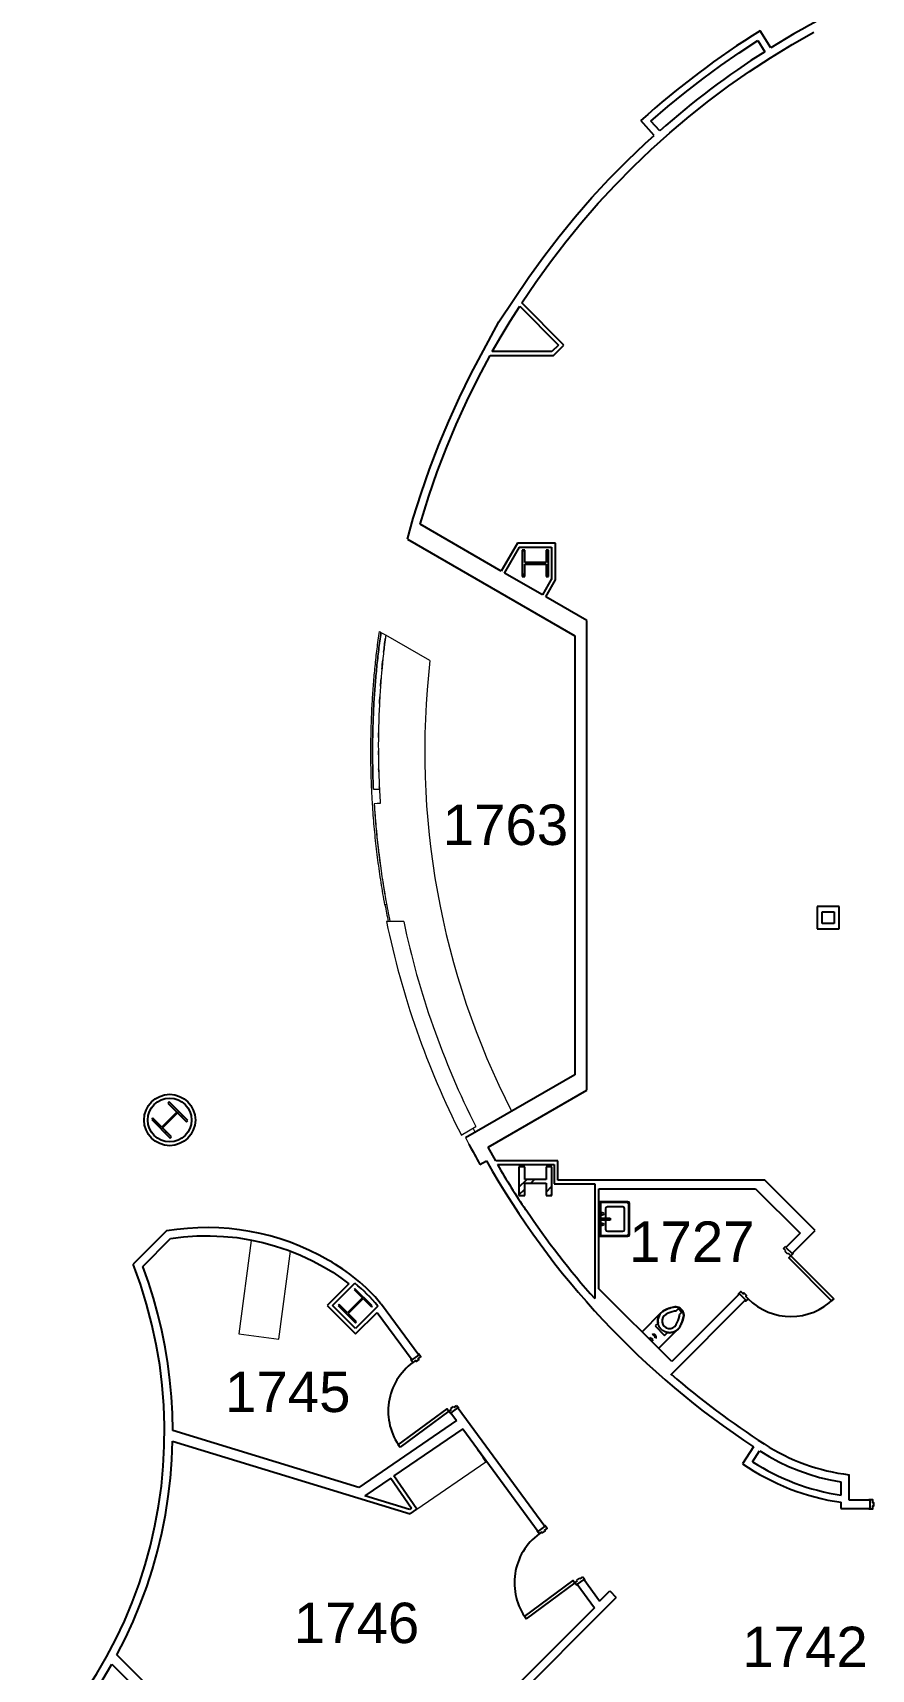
# Model space of a CAD drawing. Header units: inches. Extents: x -59 to 5745, y -269 to 4477.
# Drawn here: x 832 to 1330, y 2830 to 3802 of the extents above; entities that cross this region are included whole.
import ezdxf

# ---------------------------------------------------------------- set-up
doc = ezdxf.new("R2010")
doc.units = ezdxf.units.IN
doc.header["$LTSCALE"] = 96
doc.header["$MEASUREMENT"] = 0
for name, color, linetype in [('A-ANNO-ROOM', 4, 'CONTINUOUS'), ('A-COLS', 5, 'CONTINUOUS'), ('A-DOOR', 2, 'CONTINUOUS'), ('A-FLOR-CASE', 3, 'CONTINUOUS'), ('A-FLOR-PFIX', 2, 'CONTINUOUS'), ('A-WALL-FULL', 6, 'CONTINUOUS')]:
    doc.layers.add(name, color=color, linetype=linetype)
doc.styles.add('Arial', font='arial.ttf')

msp = doc.modelspace()

# ---------------------------------------------------------------- linework, layer by layer
at = {"layer": 'A-COLS'}
for p, q in [((1122.72, 3493.99), (1123.71, 3494.98)), ((1124.28, 3494.98), (1122.72, 3494.98)), ((1122.72, 3494.98), (1122.72, 3479.18)), ((1124.28, 3487.57), (1124.28, 3494.98)), ((1136.88, 3493.75), (1138.11, 3494.98)), ((1138.44, 3494.98), (1136.88, 3494.98)), ((1136.88, 3494.98), (1136.88, 3487.57)), ((1136.88, 3489.14), (1138.44, 3490.7)), ((1138.44, 3479.18), (1138.44, 3494.98)), ((1122.72, 3479.59), (1124.28, 3481.15)), ((1136.88, 3487.57), (1124.28, 3487.57)), ((1124.28, 3479.18), (1124.28, 3486.59)), ((1124.28, 3486.59), (1136.88, 3486.59)), ((1129.71, 3486.59), (1130.7, 3487.57)), ((1134.32, 3486.59), (1135.3, 3487.57)), ((1136.88, 3486.59), (1136.88, 3479.18)), ((1122.72, 3479.18), (1124.28, 3479.18)), ((1136.88, 3479.18), (1138.44, 3479.18)), ((908.18, 3151.01), (918.63, 3161.46)), ((917.43, 3161.12), (908.52, 3152.21)), ((909, 3151.73), (917.91, 3160.64)), ((912.96, 3167.13), (912.19, 3166.36)), ((912.19, 3166.36), (917.43, 3161.12)), ((923.92, 3156.17), (912.96, 3167.13)), ((917.91, 3160.64), (923.15, 3155.4)), ((903.28, 3157.45), (902.51, 3156.68)), ((902.51, 3156.68), (913.47, 3145.72)), ((908.52, 3152.21), (903.28, 3157.45)), ((914.24, 3146.49), (909, 3151.73)), ((920.16, 3158.38), (920.93, 3159.16)), ((923.15, 3155.4), (923.92, 3156.17)), ((910.48, 3148.7), (911.25, 3149.47)), ((913.47, 3145.72), (914.24, 3146.49)), ((1124.28, 3128.58), (1120.78, 3128.58)), ((1120.78, 3128.58), (1120.78, 3111.58)), ((1120.78, 3116.52), (1125.43, 3121.17)), ((1124.28, 3121.17), (1124.28, 3128.58)), ((1136.88, 3121.17), (1124.28, 3121.17)), ((1127.85, 3118.98), (1130.04, 3121.17)), ((1136.88, 3128.01), (1137.45, 3128.58)), ((1140.38, 3128.58), (1136.88, 3128.58)), ((1136.88, 3128.58), (1136.88, 3121.17)), ((1140.38, 3111.58), (1140.38, 3128.58)), ((1120.78, 3111.91), (1124.28, 3115.41)), ((1120.78, 3111.58), (1124.28, 3111.58)), ((1124.28, 3111.58), (1124.28, 3118.98)), ((1124.28, 3118.98), (1136.88, 3118.98)), ((1136.88, 3118.98), (1136.88, 3111.58)), ((1136.88, 3113.61), (1140.38, 3117.11)), ((1136.88, 3111.58), (1140.38, 3111.58)), ((1139.45, 3111.58), (1140.38, 3112.5)), ((1023.34, 3056.2), (1022.84, 3055.7)), ((1022.84, 3055.7), (1027.82, 3050.72)), ((1033.61, 3045.94), (1023.34, 3056.2)), ((1024.7, 3053.84), (1025.2, 3054.35)), ((1013.93, 3046.79), (1013.43, 3046.29)), ((1013.43, 3046.29), (1023.7, 3036.02)), ((1018.91, 3041.82), (1013.93, 3046.79)), ((1015.29, 3044.43), (1015.79, 3044.94)), ((1027.82, 3050.72), (1018.91, 3041.82)), ((1019.22, 3041.5), (1028.13, 3050.41)), ((1028.13, 3050.41), (1033.11, 3045.43)), ((1031.9, 3046.64), (1032.4, 3047.15)), ((1033.11, 3045.43), (1033.61, 3045.94)), ((1024.2, 3036.53), (1019.22, 3041.5)), ((1022.49, 3037.23), (1022.99, 3037.74)), ((1023.7, 3036.02), (1024.2, 3036.53))]:
    msp.add_line(p, q, dxfattribs=at)
at = {"layer": 'A-DOOR'}
for p, q in [((1278.08, 3080.06), (1279.49, 3081.47)), ((1279.45, 3078.69), (1278.08, 3080.06)), ((1279.01, 3078.25), (1279.45, 3078.69)), ((1280.6, 3076.66), (1279.01, 3078.25)), ((1279.49, 3081.47), (1279.85, 3081.12)), ((1279.85, 3081.12), (1279.49, 3080.76)), ((1279.49, 3080.76), (1283.12, 3077.14)), ((1281.04, 3077.09), (1280.6, 3076.66)), ((1282.41, 3075.72), (1281.04, 3077.09)), ((1283.82, 3077.14), (1282.41, 3075.72)), ((1283.12, 3077.14), (1283.47, 3077.49)), ((1283.47, 3077.49), (1283.82, 3077.14)), ((1079.1, 2983.41), (1080.66, 2984.56)), ((1080.3, 2985.06), (1081.91, 2986.24)), ((1080.66, 2984.56), (1080.3, 2985.06)), ((1084.32, 2985.39), (1080.39, 2982.5)), ((1081.91, 2986.24), (1082.27, 2985.75)), ((1082.27, 2985.75), (1083.83, 2986.89)), ((1083.83, 2986.89), (1085.02, 2985.28)), ((1084.62, 2984.99), (1084.32, 2985.39)), ((1085.02, 2985.28), (1084.62, 2984.99)), ((1080.29, 2981.8), (1079.1, 2983.41)), ((1080.69, 2982.1), (1080.29, 2981.8)), ((1080.39, 2982.5), (1080.69, 2982.1)), ((1154.09, 2881.54), (1155.65, 2882.68)), ((1155.28, 2879.93), (1154.09, 2881.54)), ((1155.68, 2880.22), (1155.28, 2879.93)), ((1155.29, 2883.18), (1156.9, 2884.37)), ((1155.65, 2882.68), (1155.29, 2883.18)), ((1159.31, 2883.51), (1155.39, 2880.62)), ((1155.39, 2880.62), (1155.68, 2880.22)), ((1156.9, 2884.37), (1157.26, 2883.87)), ((1157.26, 2883.87), (1158.83, 2885.02)), ((1158.83, 2885.02), (1160.01, 2883.41)), ((1159.61, 2883.11), (1159.31, 2883.51)), ((1160.01, 2883.41), (1159.61, 2883.11))]:
    msp.add_line(p, q, dxfattribs=at)
for points in [[(1307.87, 3050.27), (1306.63, 3049.03), (1281.17, 3074.49), (1282.41, 3075.72)], [(1255.19, 3049.21), (1255.54, 3049.56), (1251.92, 3053.19), (1251.56, 3052.83), (1251.21, 3053.19), (1252.62, 3054.6), (1253.99, 3053.23), (1254.44, 3053.67), (1256.03, 3052.08), (1255.58, 3051.64), (1256.95, 3050.27), (1255.54, 3048.85)], [(1056.98, 3014.31), (1057.27, 3013.91), (1061.2, 3016.8), (1060.9, 3017.2), (1061.31, 3017.5), (1062.49, 3015.89), (1060.93, 3014.74), (1061.3, 3014.23), (1059.69, 3013.05), (1059.32, 3013.55), (1057.76, 3012.4), (1056.57, 3014.01)], [(1050.11, 2962.07), (1049.07, 2963.48), (1078.06, 2984.82), (1079.1, 2983.41)], [(1328.95, 2925.7), (1329.45, 2925.7), (1329.45, 2930.58), (1328.95, 2930.58), (1328.95, 2931.08), (1330.95, 2931.08), (1330.95, 2929.14), (1331.58, 2929.14), (1331.58, 2927.14), (1330.95, 2927.14), (1330.95, 2925.2), (1328.95, 2925.2)], [(1131.97, 2912.44), (1132.27, 2912.03), (1136.19, 2914.92), (1135.9, 2915.33), (1136.3, 2915.62), (1137.48, 2914.01), (1135.92, 2912.86), (1136.29, 2912.36), (1134.68, 2911.17), (1134.31, 2911.68), (1132.75, 2910.53), (1131.57, 2912.14)], [(1125.1, 2860.19), (1124.06, 2861.6), (1153.06, 2882.95), (1154.09, 2881.54)]]:
    msp.add_lwpolyline(points, close=True, dxfattribs=at)
for centre, start, end in [((1282.41, 3075.72), 225, 315), ((1282.41, 3075.72), 225, 315), ((1079.1, 2983.41), 126.35739, 216.35739), ((1079.1, 2983.41), 126.35739, 216.35739), ((1154.09, 2881.54), 126.35739, 216.35739), ((1154.09, 2881.54), 126.35739, 216.35739)]:
    msp.add_arc(centre, 36, start, end, dxfattribs=at)
at = {"layer": 'A-FLOR-CASE', "lineweight": 9}
for p, q in [((1067.88, 3429.28), (1041.61, 3444.45)), ((1036.01, 3328.34), (1036.08, 3327.62)), ((1037.49, 3314.75), (1037.52, 3314.49)), ((1042.16, 3284.38), (1041.17, 3284.2)), ((1052.29, 3274.37), (1042.07, 3274.37)), ((1086.55, 3147.48), (1095.22, 3152.48)), ((1093.52, 3151.43), (1093.49, 3151.48)), ((1093.52, 3151.43), (1094.72, 3149.08)), ((961.61, 3084.84), (954.22, 3029.41)), ((978.01, 3026.24), (984.97, 3078.5)), ((954.22, 3029.41), (978.01, 3026.24)), ((1060.08, 2925.22), (1101.13, 2953.3))]:
    msp.add_line(p, q, dxfattribs=at)
at = {"layer": 'A-FLOR-CASE', "lineweight": 9, "flags": 128}
for points in [[(1037.86, 3446.61), (1038.33, 3446.34), (1038.8, 3446.07)], [(1038.8, 3446.07), (1040.2, 3445.26), (1041.61, 3444.45)], [(1034.3, 3352.86), (1036.09, 3352.94), (1037.87, 3353.02)], [(1038.39, 3344.47), (1036.58, 3344.36), (1034.76, 3344.25)], [(1089.1, 3145.83), (1089.24, 3145.56), (1089.39, 3145.28)], [(1089.39, 3145.28), (1090.22, 3143.67), (1091.07, 3142.06)]]:
    msp.add_lwpolyline(points, dxfattribs=at)
at = {"layer": 'A-FLOR-CASE', "lineweight": 9}
for centre, radius, start, end in [((1534.83, 3378.05), 497.67, 172.33185, 172.51867), ((1533.79, 3375.48), 469, 173.41269, 207.13223), ((1533.79, 3375.48), 500, 183.61098, 185.16215), ((1533.79, 3375.48), 500, 185.27798, 186.75595), ((1533.79, 3375.48), 500, 186.92034, 188.35256), ((1533.79, 3375.48), 500, 188.54695, 189.95277), ((1533.79, 3375.48), 500, 190.1629, 191.66661), ((1533.79, 3375.48), 501, 190.49768, 191.64345), ((1533.79, 3375.48), 502, 191.61948, 207.01271), ((1533.79, 3375.48), 492, 191.85905, 206.95194), ((883.63, 2699.08), 393.56, 76.48961, 78.57251), ((198.52, 2365.05), 1077.37, 33.09325, 33.72856)]:
    msp.add_arc(centre, radius, start, end, dxfattribs=at)
for points in [[(1033.3, 3352.81), (1033.14, 3356.29), (1032.9, 3363.25), (1032.75, 3373.7), (1032.83, 3384.15), (1033.12, 3394.6), (1033.62, 3405.04), (1034.35, 3415.46), (1035.29, 3425.87), (1036.45, 3436.26), (1037.37, 3443.17), (1037.86, 3446.61)], [(1034.3, 3352.86), (1034.14, 3356.32), (1033.9, 3363.23), (1033.75, 3373.62), (1033.82, 3384), (1034.11, 3394.39), (1034.61, 3404.76), (1035.32, 3415.12), (1036.26, 3425.46), (1037.4, 3435.78), (1038.31, 3442.65), (1038.8, 3446.07)], [(1038.8, 3446.07), (1038.31, 3442.65), (1037.4, 3435.78), (1036.26, 3425.46), (1035.32, 3415.12), (1034.61, 3404.76), (1034.11, 3394.39), (1033.82, 3384), (1033.75, 3373.62), (1033.9, 3363.23), (1034.14, 3356.32), (1034.3, 3352.86)], [(1040.36, 3434.34), (1040.67, 3437.04), (1041, 3439.73), (1041.35, 3442.42)], [(1041.35, 3442.43), (1041, 3439.73), (1040.67, 3437.04), (1040.37, 3434.34)], [(1039.86, 3429.66), (1039.67, 3427.85), (1039.49, 3426.03), (1039.32, 3424.22)], [(1039.32, 3424.22), (1039.49, 3426.03), (1039.66, 3427.85), (1039.85, 3429.66)], [(1038.84, 3418.62), (1038.72, 3417.1), (1038.6, 3415.58), (1038.49, 3414.07)], [(1038.49, 3414.07), (1038.6, 3415.58), (1038.72, 3417.1), (1038.84, 3418.61)], [(1038.08, 3407.8), (1038, 3406.5), (1037.93, 3405.2), (1037.87, 3403.91)], [(1037.87, 3403.91), (1037.93, 3405.2), (1038.01, 3406.5), (1038.09, 3407.8)], [(1037.24, 3383.55), (1037.25, 3384.48), (1037.26, 3385.4), (1037.28, 3386.33)], [(1037.28, 3386.33), (1037.27, 3385.4), (1037.25, 3384.48), (1037.25, 3383.55)], [(1037.22, 3379.18), (1037.22, 3379.1), (1037.22, 3379.02), (1037.22, 3378.94)], [(1037.23, 3375.62), (1037.23, 3374.87), (1037.24, 3374.12), (1037.24, 3373.37)], [(1037.25, 3373.37), (1037.24, 3374.12), (1037.23, 3374.87), (1037.23, 3375.62)], [(1037.37, 3366.09), (1037.38, 3365.84), (1037.39, 3365.58), (1037.39, 3365.33)], [(1037.46, 3363.19), (1037.44, 3363.77), (1037.42, 3364.35), (1037.4, 3364.94)], [(1037.4, 3364.93), (1037.42, 3364.35), (1037.44, 3363.77), (1037.46, 3363.19)], [(1037.81, 3354.26), (1037.83, 3353.85), (1037.85, 3353.43), (1037.87, 3353.02)], [(1037.87, 3353.02), (1037.85, 3353.43), (1037.83, 3353.85), (1037.81, 3354.26)], [(1033.77, 3344.18), (1033.71, 3345.14), (1033.59, 3347.06), (1033.44, 3349.94), (1033.34, 3351.85), (1033.3, 3352.81)], [(1037.87, 3353.02), (1037.95, 3351.59), (1038.11, 3348.75), (1038.29, 3345.9), (1038.39, 3344.47)]]:
    msp.add_open_spline(points, degree=3, dxfattribs=at)
for points, knots in [([(1041.61, 3444.45), (1040.63, 3437.09), (1038.99, 3422.34), (1037.4, 3398.26), (1037.07, 3376.92), (1037.56, 3358.37), (1038.07, 3349.1), (1038.39, 3344.47)], [0, 0, 0, 0, 0.222222, 0.444444, 0.722222, 0.861111, 1, 1, 1, 1]), ([(1041.17, 3284.2), (1040.76, 3286.4), (1039.98, 3290.81), (1038.89, 3297.44), (1037.88, 3304.09), (1036.97, 3310.74), (1036.15, 3317.41), (1035.41, 3324.09), (1034.55, 3333.01), (1034.05, 3339.71), (1033.77, 3344.18)], [0, 0, 0, 0, 0.111111, 0.222222, 0.333333, 0.444444, 0.555556, 0.666667, 0.777778, 1, 1, 1, 1]), ([(1034.76, 3344.25), (1034.9, 3342.02), (1035.21, 3337.56), (1035.77, 3330.87), (1036.41, 3324.2), (1037.14, 3317.53), (1037.96, 3310.87), (1038.87, 3304.23), (1040.21, 3295.39), (1041.34, 3288.78), (1042.16, 3284.38)], [0, 0, 0, 0, 0.111111, 0.222222, 0.333333, 0.444444, 0.555556, 0.666667, 0.777778, 1, 1, 1, 1])]:
    msp.add_open_spline(points, degree=3, knots=knots, dxfattribs=at)
at = {"layer": 'A-FLOR-PFIX'}
for p, q in [((1185.58, 3107.83), (1168.33, 3107.83)), ((1185.08, 3107.33), (1169.33, 3107.33)), ((1169.33, 3107.33), (1169.33, 3087.83)), ((1172.33, 3103.83), (1172.33, 3098.2)), ((1182.58, 3104.83), (1173.33, 3104.83)), ((1183.58, 3091.33), (1183.58, 3103.83)), ((1186.08, 3088.83), (1186.08, 3106.33)), ((1186.58, 3088.33), (1186.58, 3106.83)), ((1169.78, 3096.96), (1169.78, 3098.2)), ((1169.78, 3098.2), (1175.01, 3098.2)), ((1175.01, 3096.96), (1169.78, 3096.96)), ((1172.33, 3096.96), (1172.33, 3091.33)), ((1175.01, 3098.2), (1175.01, 3096.96)), ((1168.33, 3087.33), (1185.58, 3087.33)), ((1169.33, 3087.83), (1185.08, 3087.83)), ((1173.33, 3090.33), (1182.58, 3090.33)), ((1205.96, 3042.52), (1206.18, 3042.7)), ((1206.18, 3042.7), (1206.41, 3042.86)), ((1206.41, 3042.86), (1206.64, 3043.01)), ((1206.64, 3043.01), (1206.88, 3043.15)), ((1206.88, 3043.15), (1207.06, 3043.25)), ((1207.06, 3043.25), (1207.88, 3043.66)), ((1207.88, 3043.66), (1208.72, 3044.04)), ((1208.72, 3044.04), (1209.57, 3044.39)), ((1209.57, 3044.39), (1210.43, 3044.71)), ((1210.43, 3044.71), (1211.31, 3044.99)), ((1211.31, 3044.99), (1212.2, 3045.23)), ((1212.2, 3045.23), (1212.59, 3045.33)), ((1212.59, 3045.33), (1212.79, 3045.37)), ((1212.79, 3045.37), (1212.98, 3045.4)), ((1212.98, 3045.4), (1213.18, 3045.43)), ((1213.18, 3045.43), (1213.38, 3045.45)), ((1213.38, 3045.45), (1213.58, 3045.46)), ((1213.58, 3045.46), (1213.78, 3045.46)), ((1213.78, 3045.46), (1213.98, 3045.45)), ((1213.98, 3045.45), (1214.18, 3045.44)), ((1214.09, 3042.93), (1216.04, 3044.89)), ((1214.18, 3045.44), (1214.38, 3045.42)), ((1214.38, 3045.42), (1214.58, 3045.39)), ((1214.58, 3045.39), (1214.77, 3045.35)), ((1214.77, 3045.35), (1214.97, 3045.3)), ((1214.97, 3045.3), (1215.16, 3045.25)), ((1215.16, 3045.25), (1215.35, 3045.19)), ((1215.35, 3045.19), (1215.54, 3045.12)), ((1215.54, 3045.12), (1215.72, 3045.04)), ((1215.72, 3045.04), (1215.91, 3044.96)), ((1215.91, 3044.96), (1216.08, 3044.87)), ((1216.08, 3044.87), (1216.26, 3044.77)), ((1218.17, 3042.77), (1216.21, 3040.81)), ((1216.26, 3044.77), (1216.43, 3044.67)), ((1216.43, 3044.67), (1216.6, 3044.56)), ((1216.6, 3044.56), (1216.76, 3044.44)), ((1216.76, 3044.44), (1216.91, 3044.31)), ((1216.91, 3044.31), (1217.07, 3044.18)), ((1217.07, 3044.18), (1217.21, 3044.05)), ((1217.21, 3044.05), (1217.27, 3043.99)), ((1217.27, 3043.99), (1217.41, 3043.85)), ((1217.41, 3043.85), (1217.54, 3043.7)), ((1217.54, 3043.7), (1217.67, 3043.54)), ((1217.67, 3043.54), (1217.79, 3043.38)), ((1217.79, 3043.38), (1217.9, 3043.22)), ((1217.9, 3043.22), (1218.01, 3043.05)), ((1218.01, 3043.05), (1218.11, 3042.88)), ((1218.11, 3042.88), (1218.2, 3042.7)), ((1218.2, 3042.7), (1218.29, 3042.52)), ((1193.93, 3030.56), (1205.39, 3042.01)), ((1203.45, 3035.83), (1201.68, 3034.06)), ((1201.68, 3034.06), (1207.33, 3028.4)), ((1203.34, 3037.17), (1203.35, 3037.45)), ((1203.34, 3036.89), (1203.34, 3037.17)), ((1203.35, 3036.61), (1203.34, 3036.89)), ((1203.35, 3037.45), (1203.37, 3037.73)), ((1203.38, 3036.33), (1203.35, 3036.61)), ((1203.37, 3037.73), (1203.4, 3038)), ((1203.41, 3036.05), (1203.38, 3036.33)), ((1203.4, 3038), (1203.45, 3038.28)), ((1203.46, 3035.77), (1203.41, 3036.05)), ((1203.45, 3038.28), (1203.5, 3038.56)), ((1203.52, 3035.5), (1203.46, 3035.77)), ((1203.5, 3038.56), (1203.57, 3038.83)), ((1203.58, 3035.23), (1203.52, 3035.5)), ((1203.57, 3038.83), (1203.64, 3039.1)), ((1203.66, 3034.96), (1203.58, 3035.23)), ((1203.64, 3039.1), (1203.73, 3039.36)), ((1203.75, 3034.69), (1203.66, 3034.96)), ((1203.73, 3039.36), (1203.83, 3039.63)), ((1203.85, 3034.43), (1203.75, 3034.69)), ((1203.83, 3039.63), (1203.93, 3039.88)), ((1203.96, 3034.18), (1203.85, 3034.43)), ((1203.93, 3039.88), (1204.05, 3040.14)), ((1204.08, 3033.92), (1203.96, 3034.18)), ((1204.05, 3040.14), (1204.18, 3040.39)), ((1204.21, 3033.68), (1204.08, 3033.92)), ((1204.18, 3040.39), (1204.32, 3040.63)), ((1204.36, 3033.43), (1204.21, 3033.68)), ((1204.32, 3040.63), (1204.46, 3040.87)), ((1204.51, 3033.2), (1204.36, 3033.43)), ((1204.46, 3040.87), (1204.62, 3041.1)), ((1204.66, 3032.97), (1204.51, 3033.2)), ((1204.62, 3041.1), (1204.79, 3041.33)), ((1204.83, 3032.74), (1204.66, 3032.97)), ((1204.79, 3041.33), (1204.96, 3041.55)), ((1204.96, 3041.55), (1205.14, 3041.76)), ((1205.14, 3041.76), (1205.34, 3041.96)), ((1205.34, 3041.96), (1205.54, 3042.16)), ((1205.54, 3042.16), (1205.74, 3042.35)), ((1205.74, 3042.35), (1205.96, 3042.52)), ((1216.08, 3033.07), (1215.92, 3032.84)), ((1216.24, 3033.3), (1216.08, 3033.07)), ((1216.39, 3033.54), (1216.24, 3033.3)), ((1216.52, 3033.78), (1216.39, 3033.54)), ((1216.71, 3034.14), (1216.52, 3033.78)), ((1217.11, 3034.97), (1216.71, 3034.14)), ((1217.48, 3035.82), (1217.11, 3034.97)), ((1217.81, 3036.67), (1217.48, 3035.82)), ((1218.11, 3037.54), (1217.81, 3036.67)), ((1218.37, 3038.42), (1218.11, 3037.54)), ((1218.29, 3042.52), (1218.37, 3042.34)), ((1218.37, 3042.34), (1218.44, 3042.15)), ((1218.6, 3039.32), (1218.37, 3038.42)), ((1218.44, 3042.15), (1218.5, 3041.96)), ((1218.5, 3041.96), (1218.56, 3041.77)), ((1218.56, 3041.77), (1218.61, 3041.58)), ((1218.62, 3039.39), (1218.6, 3039.32)), ((1218.61, 3041.58), (1218.65, 3041.38)), ((1218.66, 3039.59), (1218.62, 3039.39)), ((1218.65, 3041.38), (1218.68, 3041.18)), ((1218.69, 3039.79), (1218.66, 3039.59)), ((1218.68, 3041.18), (1218.7, 3040.98)), ((1218.71, 3039.99), (1218.69, 3039.79)), ((1218.7, 3040.98), (1218.72, 3040.78)), ((1218.72, 3040.18), (1218.71, 3039.99)), ((1218.72, 3040.78), (1218.73, 3040.58)), ((1218.73, 3040.38), (1218.72, 3040.18)), ((1218.73, 3040.58), (1218.73, 3040.38)), ((1198.18, 3026.32), (1199.24, 3027.38)), ((1199.59, 3024.9), (1200.66, 3025.97)), ((1215.29, 3032.12), (1203.83, 3020.66)), ((1205.01, 3032.53), (1204.83, 3032.74)), ((1205.2, 3032.32), (1205.01, 3032.53)), ((1205.33, 3032.17), (1205.2, 3032.32)), ((1205.53, 3031.98), (1205.39, 3032.12)), ((1205.74, 3031.79), (1205.53, 3031.98)), ((1205.95, 3031.61), (1205.74, 3031.79)), ((1206.17, 3031.44), (1205.95, 3031.61)), ((1206.4, 3031.28), (1206.17, 3031.44)), ((1206.64, 3031.12), (1206.4, 3031.28)), ((1206.88, 3030.98), (1206.64, 3031.12)), ((1207.12, 3030.85), (1206.88, 3030.98)), ((1207.38, 3030.72), (1207.12, 3030.85)), ((1207.33, 3028.4), (1209.11, 3030.17)), ((1207.63, 3030.61), (1207.38, 3030.72)), ((1207.89, 3030.51), (1207.63, 3030.61)), ((1208.16, 3030.41), (1207.89, 3030.51)), ((1208.42, 3030.33), (1208.16, 3030.41)), ((1208.69, 3030.26), (1208.42, 3030.33)), ((1208.97, 3030.2), (1208.69, 3030.26)), ((1209.24, 3030.15), (1208.97, 3030.2)), ((1209.52, 3030.11), (1209.24, 3030.15)), ((1209.8, 3030.09), (1209.52, 3030.11)), ((1210.08, 3030.07), (1209.8, 3030.09)), ((1210.36, 3030.06), (1210.08, 3030.07)), ((1210.64, 3030.07), (1210.36, 3030.06)), ((1210.92, 3030.09), (1210.64, 3030.07)), ((1211.2, 3030.12), (1210.92, 3030.09)), ((1211.47, 3030.16), (1211.2, 3030.12)), ((1211.75, 3030.21), (1211.47, 3030.16)), ((1212.02, 3030.27), (1211.75, 3030.21)), ((1212.29, 3030.34), (1212.02, 3030.27)), ((1212.56, 3030.43), (1212.29, 3030.34)), ((1212.82, 3030.52), (1212.56, 3030.43)), ((1213.08, 3030.62), (1212.82, 3030.52)), ((1213.34, 3030.74), (1213.08, 3030.62)), ((1213.59, 3030.86), (1213.34, 3030.74)), ((1213.83, 3031), (1213.59, 3030.86)), ((1214.07, 3031.14), (1213.83, 3031)), ((1214.31, 3031.3), (1214.07, 3031.14)), ((1214.54, 3031.46), (1214.31, 3031.3)), ((1214.76, 3031.63), (1214.54, 3031.46)), ((1214.97, 3031.81), (1214.76, 3031.63)), ((1215.18, 3032), (1214.97, 3031.81)), ((1215.37, 3032.2), (1215.18, 3032)), ((1215.56, 3032.41), (1215.37, 3032.2)), ((1215.75, 3032.62), (1215.56, 3032.41)), ((1215.92, 3032.84), (1215.75, 3032.62))]:
    msp.add_line(p, q, dxfattribs=at)
for centre in [(1170.33, 3100.7), (1170.33, 3094.46)]:
    msp.add_circle(centre, 0.75, dxfattribs=at)
for centre, radius, start, end in [((1173.33, 3103.83), 1, 90, 180), ((1182.58, 3103.83), 1, 0, 90), ((1185.08, 3106.33), 1, 0, 90), ((1185.58, 3106.83), 1, 0, 90), ((1173.33, 3091.33), 1, 180, 270), ((1182.58, 3091.33), 1, 270, 0), ((1185.08, 3088.83), 1, 270, 0), ((1185.58, 3088.33), 1, 270, 0), ((1210.34, 3037.06), 7, 117.96472, 190.1501), ((1207.16, 3042.37), 0.5, 135, 155), ((1217.84, 3022.93), 23, 103.19954, 117.96472), ((1217.84, 3022.93), 20.5, 103.19954, 117.96472), ((1213.73, 3040.46), 5, 27.43151, 103.19954), ((1213.73, 3040.46), 2.5, 81.8699, 103.19954), ((1213.73, 3040.46), 4, 22.77746, 67.22254), ((1213.73, 3040.46), 5, 346.80046, 27.5424), ((1210.34, 3037.06), 4.5, 117.96472, 332.03528), ((1210.34, 3037.06), 7, 259.8499, 332.03528), ((1196.21, 3044.57), 20.5, 332.03528, 346.80046), ((1213.73, 3040.46), 2.5, 346.80046, 8.1301), ((1196.21, 3044.57), 23, 332.03528, 346.80046), ((1213.73, 3040.46), 5, 14.96188, 20.56277), ((1213.73, 3040.46), 5, 1.35034, 5.55736), ((1200.85, 3027.57), 1.5, 197.11611, 252.88389), ((1200.85, 3027.57), 1.5, 323.82675, 126.26652), ((1200.85, 3027.57), 0.996, 328.51575, 121.57698)]:
    msp.add_arc(centre, radius, start, end, dxfattribs=at)
at = {"layer": 'A-WALL-FULL'}
for p, q in [((1270.48, 3793.24), (1264.12, 3803.42)), ((1283.13, 3795.22), (1296.11, 3802.62)), ((1251.67, 3790.3), (1262.77, 3797.55)), ((1262.77, 3797.55), (1266.88, 3790.98)), ((1270.38, 3787.43), (1283.13, 3795.22)), ((1230.07, 3774.91), (1240.77, 3782.75)), ((1240.77, 3782.75), (1251.67, 3790.3)), ((1257.87, 3779.25), (1270.38, 3787.43)), ((1219.58, 3766.8), (1230.07, 3774.91)), ((1245.62, 3770.69), (1257.87, 3779.25)), ((1209.31, 3758.41), (1219.58, 3766.8)), ((1233.64, 3761.77), (1245.62, 3770.69)), ((1199.26, 3749.75), (1209.31, 3758.41)), ((1210.52, 3742.84), (1221.94, 3752.48)), ((1221.94, 3752.48), (1233.64, 3761.77)), ((1201.17, 3741.28), (1193.25, 3750.08)), ((1204.45, 3743.99), (1199.26, 3749.75)), ((1199.41, 3732.85), (1210.52, 3742.84)), ((1185.03, 3726.16), (1195.95, 3736.59)), ((1188.61, 3722.53), (1199.41, 3732.85)), ((1195.95, 3736.59), (1201.17, 3741.28)), ((1174.44, 3715.4), (1185.03, 3726.16)), ((1164.18, 3704.33), (1174.44, 3715.4)), ((1178.12, 3711.89), (1188.61, 3722.53)), ((1154.27, 3692.94), (1164.18, 3704.33)), ((1167.97, 3700.92), (1178.12, 3711.89)), ((1158.16, 3689.66), (1167.97, 3700.92)), ((1144.7, 3681.26), (1154.27, 3692.94)), ((1148.69, 3678.1), (1158.16, 3689.66)), ((1135.5, 3669.29), (1144.7, 3681.26)), ((1139.59, 3666.25), (1148.69, 3678.1)), ((1126.67, 3657.05), (1135.5, 3669.29)), ((1130.85, 3654.13), (1139.59, 3666.25)), ((1108.79, 3630.59), (1126.67, 3657.05)), ((1122.48, 3641.75), (1130.85, 3654.13)), ((1115.61, 3630.94), (1121.23, 3639.82)), ((1121.23, 3639.82), (1144.31, 3616.74)), ((1147.49, 3616.74), (1122.48, 3641.75)), ((1092.19, 3599.38), (1108.79, 3630.59)), ((1110.2, 3621.94), (1115.61, 3630.94)), ((1104.97, 3612.83), (1110.2, 3621.94)), ((1144.31, 3616.74), (1140.4, 3612.83)), ((1141.33, 3610.58), (1147.49, 3616.74)), ((1096.57, 3597.14), (1103.72, 3610.58)), ((1103.72, 3610.58), (1141.33, 3610.58)), ((1140.4, 3612.83), (1104.97, 3612.83)), ((1085.39, 3585.59), (1092.19, 3599.38)), ((1089.84, 3583.48), (1096.57, 3597.14)), ((1079.03, 3571.59), (1085.39, 3585.59)), ((1083.54, 3569.62), (1089.84, 3583.48)), ((1073.11, 3557.4), (1079.03, 3571.59)), ((1077.68, 3555.58), (1083.54, 3569.62)), ((1067.63, 3543.04), (1073.11, 3557.4)), ((1072.25, 3541.35), (1077.68, 3555.58)), ((1062.6, 3528.5), (1067.63, 3543.04)), ((1067.27, 3526.97), (1072.25, 3541.35)), ((1058.02, 3513.82), (1062.6, 3528.5)), ((1062.08, 3510.29), (1067.27, 3526.97)), ((1054.56, 3501.35), (1058.02, 3513.82)), ((1110.32, 3482.43), (1062.08, 3510.29)), ((1054.56, 3501.35), (1153.95, 3443.96)), ((1119.87, 3498.98), (1110.32, 3482.43)), ((1112.27, 3481.31), (1121.17, 3496.73)), ((1142.44, 3498.98), (1119.87, 3498.98)), ((1120.97, 3496.73), (1140.19, 3496.73)), ((1140.19, 3496.73), (1140.19, 3477.43)), ((1142.44, 3477.18), (1142.44, 3498.98)), ((1134.74, 3468.34), (1112.27, 3481.31)), ((1140.19, 3477.78), (1134.74, 3468.34)), ((1136.68, 3467.21), (1142.44, 3477.18)), ((1161.2, 3453.06), (1136.68, 3467.21)), ((1161.2, 3174.18), (1161.2, 3453.06)), ((1153.95, 3443.96), (1153.95, 3183.28)), ((1297.96, 3283.2), (1297.96, 3269.95)), ((1311.21, 3283.2), (1297.96, 3283.2)), ((1301.08, 3273.08), (1301.08, 3280.08)), ((1301.08, 3280.08), (1308.08, 3280.08)), ((1308.08, 3280.08), (1308.08, 3273.08)), ((1311.21, 3269.95), (1311.21, 3283.2)), ((1297.96, 3269.95), (1311.21, 3269.95)), ((1308.08, 3273.08), (1301.08, 3273.08)), ((1153.95, 3183.28), (1089.1, 3145.83)), ((1102.54, 3140.31), (1161.2, 3174.18)), ((1107.09, 3132.14), (1102.54, 3140.31)), ((1097.64, 3129.99), (1101.45, 3132.13)), ((1143.94, 3132.14), (1107.09, 3132.14)), ((1143.94, 3120.7), (1143.94, 3132.14)), ((1108.06, 3129.89), (1141.69, 3129.89)), ((1141.69, 3129.89), (1141.69, 3118.45)), ((1266.86, 3120.7), (1143.94, 3120.7)), ((1296.77, 3090.79), (1266.86, 3120.7)), ((1141.69, 3118.45), (1165.83, 3118.45)), ((1165.83, 3118.45), (1165.83, 3050.3)), ((1168.33, 3115.58), (1261.38, 3115.58)), ((1168.33, 3056.16), (1168.33, 3115.58)), ((1261.38, 3115.58), (1287.84, 3089.11)), ((911.35, 3090.51), (891.56, 3070.72)), ((897.24, 3069.5), (913.68, 3085.95)), ((913.68, 3085.95), (921.51, 3086.96)), ((921.51, 3086.96), (929.39, 3087.53)), ((929.39, 3087.53), (937.29, 3087.65)), ((937.29, 3087.65), (945.18, 3087.32)), ((945.18, 3087.32), (953.03, 3086.54)), ((953.03, 3086.54), (960.84, 3085.32)), ((960.84, 3085.32), (968.56, 3083.66)), ((968.56, 3083.66), (976.17, 3081.56)), ((976.17, 3081.56), (983.65, 3079.03)), ((1287.84, 3089.11), (1279.49, 3080.76)), ((1283.12, 3077.14), (1296.77, 3090.79)), ((983.65, 3079.03), (990.98, 3076.09)), ((990.98, 3076.09), (998.13, 3072.73)), ((998.13, 3072.73), (1005.07, 3068.97)), ((1279.49, 3080.76), (1283.12, 3077.14)), ((900.55, 3060.11), (897.24, 3069.5)), ((1005.07, 3068.97), (1010.11, 3065.97)), ((1010.11, 3065.97), (1014.99, 3062.7)), ((1014.99, 3062.7), (1019.67, 3059.16)), ((903.54, 3050.62), (900.55, 3060.11)), ((1019.67, 3059.16), (1006.8, 3046.29)), ((1009.98, 3046.29), (1023.29, 3059.59)), ((1211.61, 3012.88), (1168.33, 3056.16)), ((1251.92, 3053.19), (1211.61, 3012.88)), ((1255.54, 3049.56), (1251.92, 3053.19)), ((906.18, 3041.02), (903.54, 3050.62)), ((1006.8, 3046.29), (1023.7, 3029.4)), ((1023.7, 3032.58), (1009.98, 3046.29)), ((1037, 3045.88), (1023.7, 3032.58)), ((1038.61, 3047.49), (1038.6, 3047.48)), ((1038.74, 3047.31), (1038.61, 3047.49)), ((1039.15, 3046.75), (1039.19, 3046.77)), ((1061.2, 3016.8), (1039.15, 3046.75)), ((1211.08, 3005.1), (1255.54, 3049.56)), ((908.49, 3031.33), (906.18, 3041.02)), ((1023.7, 3029.4), (1036.47, 3042.17)), ((1036.47, 3042.17), (1057.27, 3013.91)), ((910.45, 3021.57), (908.49, 3031.33)), ((912.06, 3011.74), (910.45, 3021.57)), ((1057.27, 3013.91), (1061.2, 3016.8)), ((913.32, 3001.87), (912.06, 3011.74)), ((914.24, 2991.95), (913.32, 3001.87)), ((914.8, 2982.01), (914.24, 2991.95)), ((1084.32, 2985.39), (1080.39, 2982.5)), ((1136.19, 2914.92), (1084.62, 2984.99)), ((915.01, 2972.05), (914.8, 2982.01)), ((1083.77, 2977.92), (1025.71, 2938.21)), ((1080.39, 2982.5), (1083.77, 2977.92)), ((914.53, 2954.65), (914.96, 2965.66)), ((914.96, 2965.66), (1056.11, 2922.51)), ((1025.71, 2938.21), (915.01, 2972.05)), ((1087.4, 2972.98), (1046.53, 2945.03)), ((1087.4, 2972.98), (1132.27, 2912.03)), ((1260.28, 2962.23), (1253.72, 2952.25)), ((1259.59, 2953.44), (1263.84, 2959.9)), ((1263.91, 2959.87), (1269.47, 2956.49)), ((1269.47, 2956.49), (1275.2, 2953.4)), ((913.66, 2943.65), (914.53, 2954.65)), ((1275.2, 2953.4), (1281.08, 2950.62)), ((1281.08, 2950.62), (1287.09, 2948.15)), ((1287.09, 2948.15), (1293.23, 2945.99)), ((1293.23, 2945.99), (1299.47, 2944.15)), ((1317.08, 2930.58), (1317.08, 2945.71)), ((912.37, 2932.7), (913.66, 2943.65)), ((1044.67, 2943.76), (1029.11, 2933.12)), ((1044.67, 2943.76), (1056.95, 2925.81)), ((1060.08, 2925.22), (1046.53, 2945.03)), ((1299.47, 2944.15), (1305.8, 2942.65)), ((1305.8, 2942.65), (1312.2, 2941.47)), ((1312.2, 2941.47), (1312.2, 2933.63)), ((910.65, 2921.81), (912.37, 2932.7)), ((1055.74, 2924.98), (1029.11, 2933.12)), ((1312.2, 2929.34), (1312.2, 2925.7)), ((1329.45, 2930.58), (1317.08, 2930.58)), ((1329.45, 2925.7), (1329.45, 2930.58)), ((908.5, 2910.99), (910.65, 2921.81)), ((1056.95, 2925.81), (1055.74, 2924.98)), ((1056.11, 2922.51), (1060.08, 2925.22)), ((1312.2, 2925.7), (1329.45, 2925.7)), ((905.93, 2900.27), (908.5, 2910.99)), ((1132.27, 2912.03), (1136.19, 2914.92)), ((902.94, 2889.65), (905.93, 2900.27)), ((899.54, 2879.16), (902.94, 2889.65)), ((895.73, 2868.81), (899.54, 2879.16)), ((1159.31, 2883.51), (1155.39, 2880.62)), ((1155.39, 2880.62), (1165.65, 2866.68)), ((1168.76, 2870.68), (1159.31, 2883.51)), ((891.51, 2858.62), (895.73, 2868.81)), ((1027.81, 2721.95), (1178.66, 2872.8)), ((1168.76, 2870.68), (1174.77, 2876.69)), ((1174.77, 2876.69), (1178.66, 2872.8)), ((886.9, 2848.6), (891.51, 2858.62)), ((1165.65, 2866.68), (1009.82, 2710.86)), ((881.9, 2838.77), (886.9, 2848.6)), ((1009.82, 2710.86), (881.9, 2838.77)), ((873.13, 2823.51), (878.84, 2833.18)), ((878.84, 2833.18), (956.96, 2755.05))]:
    msp.add_line(p, q, dxfattribs=at)
for radius in [15.25, 13]:
    msp.add_circle((913.21, 3156.42), radius, dxfattribs=at)
for centre, radius, start, end in [((1531.58, 3374.33), 493.62, 111.99997, 121.93413), ((1531.58, 3374.33), 505.62, 121.93572, 132), ((1531.58, 3374.33), 493.62, 122.42744, 131.50667), ((1534.01, 3375.51), 500.7, 207.79039, 209.36338), ((1531.31, 3374.8), 493.62, 209.44593, 236.6982), ((1531.31, 3374.8), 489, 210.05545, 213.74867), ((1531.31, 3374.8), 488.75, 213.74867, 221.60119), ((935.43, 2948.53), 144, 59.97588, 99.62769), ((952.67, 2975.25), 112.25, 40.04722, 60.77088), ((633.88, 2971.13), 276.25, 300.74652, 21.13113), ((952.67, 2975.25), 110, 39.94565, 50.06083), ((952.67, 2975.25), 112.25, 39.57784, 39.93472), ((1531.31, 3374.8), 488.75, 229.10429, 237.2006), ((1331.56, 3064.84), 120, 237.2006, 263.07047), ((1331.56, 3064.84), 136.87, 235.34461, 261.87169), ((1331.56, 3064.84), 132.62, 237.13743, 261.60937)]:
    msp.add_arc(centre, radius, start, end, dxfattribs=at)

# ---------------------------------------------------------------- texts
at = {"layer": 'A-ANNO-ROOM', "style": 'Arial'}
for s, p in [('1763', (1075.46, 3319.77)), ('1727', (1186.27, 3072.16)), ('1745', (946.08, 2982.94)), ('1746', (986.99, 2845.7)), ('1742', (1253.5, 2831.46))]:
    msp.add_text(s, height=24, dxfattribs=at).set_placement(p)

doc.saveas('drawing.dxf')
